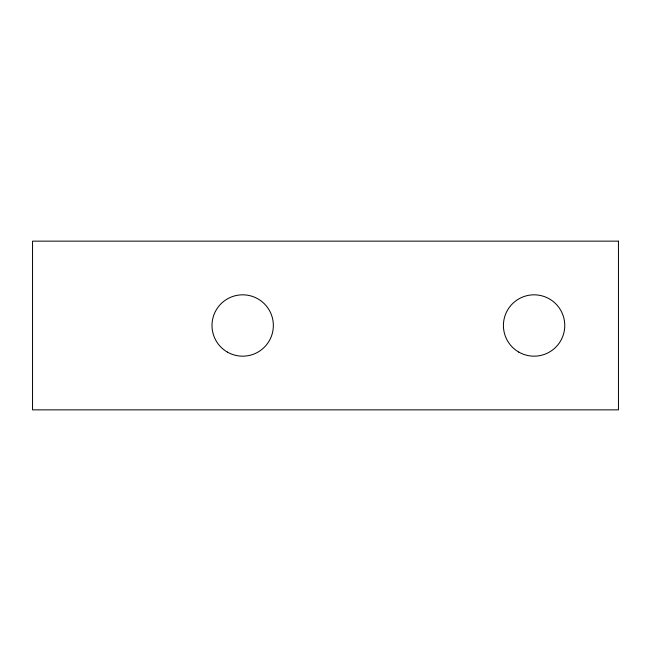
<?xml version="1.0" encoding="UTF-8"?>
<svg xmlns="http://www.w3.org/2000/svg" width="651" height="651" viewBox="0 0 651 651"><rect width="100%" height="100%" fill="white"/><g stroke="black" fill="none" stroke-linecap="round" stroke-linejoin="round"><path stroke-width="0.98" d="M618.45 241.147L32.55 241.147L32.55 409.853L618.45 409.853L618.45 241.147M518.757 352.069A30.678 30.678 0 0 0 564.767 325.5A30.678 30.678 0 0 0 518.757 298.931A30.678 30.678 0 0 0 518.757 352.069M227.337 352.069A30.678 30.678 0 0 0 273.355 325.5A30.678 30.678 0 0 0 227.337 298.931A30.678 30.678 0 0 0 227.337 352.069"/></g></svg>
